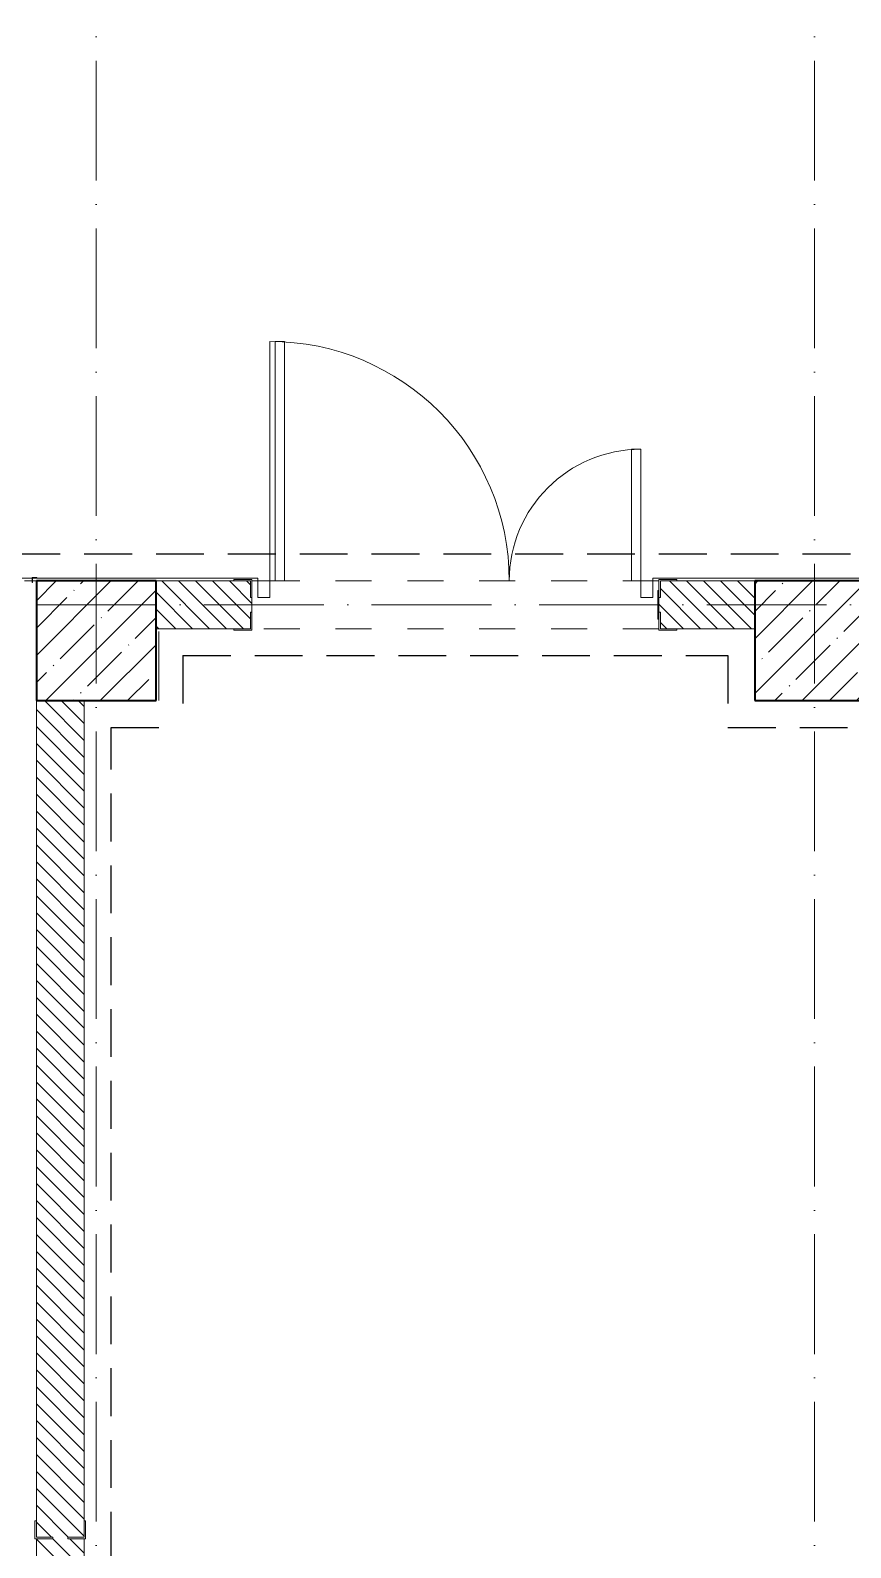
# Model space of a CAD drawing. Header units: millimetres. Extents: x -213536 to 1564669, y -45299 to 942238.
# Drawn here: x 476741 to 480167, y 505865 to 512202 of the extents above; entities that cross this region are included whole.
import ezdxf

# ---------------------------------------------------------------- set-up
doc = ezdxf.new("R2010")
doc.units = ezdxf.units.MM
for name, pattern in [('50_200_ШТРИХ_1Т_ш5_п1_п1_', [700, 500, -100, 0, -100]), ('Штрих короткий', [300, 150, -150]), ('Штриховая _2 мм - 1 мм_', [300, 200, -100])]:
    doc.linetypes.add(name, pattern=pattern)
for name, color, linetype, lineweight in [('0-1', 7, 'Continuous', 5), ('0-2', 7, 'Continuous', 9), ('3) ЖБ 4м', 3, 'Continuous', 30), ('Двери', 7, 'Continuous', 9), ('Несущие колонны', 7, 'Continuous', 9), ('Несущие колонны-1', 7, 'Continuous', 35), ('Обобщенные модели', 7, 'Continuous', 9), ('Оси-2', 7, '50_200_ШТРИХ_1Т_ш5_п1_п1_', 9), ('Перемычка-1', 7, 'Штрих короткий', 9), ('Стены-1', 7, 'Continuous', 13), ('Штриховка разреза-1', 7, 'Continuous', 9), ('Элементы узлов-2', 7, 'Continuous', 9)]:
    doc.layers.add(name, color=color, linetype=linetype, lineweight=lineweight)
doc.layers.add('СТ-1_1', color=7, linetype='Штриховая _2 мм - 1 мм_', lineweight=90, true_color=0x888888)
doc.layers.get('0-2').off()
pattern_1 = [(135, (0, 0), (-35.35534, -35.35534), [])]

# ---------------------------------------------------------------- blocks, each defined once
blk = doc.blocks.new('Ос 3 эт верх часть')
at = {"layer": 'Оси-2'}
for p, q in [((477016, 535177.6), (477016, 500883)), ((480016, 535177.6), (480016, 499613)), ((535374.3, 509802.4), (426847.2, 509802.4))]:
    blk.add_line(p, q, dxfattribs=at)
blk = doc.blocks.new('BSC_Колонна _Прямоугольная - 500х500-V36-АИ2_03_План отделки стен 3-го этажа _Часть 1_')
at = {"layer": 'Несущие колонны'}
h = blk.add_hatch(dxfattribs=at)
h.set_pattern_fill('FP_42', color=256, style=0, pattern_type=2)
h.set_pattern_definition([(45, (-50850, -64750), (-114.04925, 114.04925), []), (45, (-50735.95, -64750), (-114.04925, 114.04925), [201.613, -40.323, 3.353, -36.97])])
h.paths.add_polyline_path([(-250, -250), (250, -250), (250, 250), (-250, 250), (-250, 38)], flags=0)
at = {"layer": 'Несущие колонны-1'}
for p, q in [((250, 250), (-250, 250)), ((-250, 250), (-250, -250)), ((250, 38), (250, 250)), ((-250, -250), (250, -250))]:
    blk.add_line(p, q, dxfattribs=at)
blk = doc.blocks.new('BSC_Колонна _Прямоугольная - 500х500-V74-АИ2_03_План отделки стен 3-го этажа _Часть 1_')
at = {"layer": 'Несущие колонны'}
h = blk.add_hatch(dxfattribs=at)
h.set_pattern_fill('FP_71', color=256, style=0, pattern_type=2)
h.set_pattern_definition([(45, (-47850, -64750), (-114.04925, 114.04925), []), (45, (-47735.95, -64750), (-114.04925, 114.04925), [201.613, -40.323, 3.353, -36.97])])
h.paths.add_polyline_path([(-250, -250), (250, -250), (250, 250), (-250, 250)], flags=0)
at = {"layer": 'Несущие колонны-1'}
for p, q in [((250, 250), (-250, 250)), ((-250, 250), (-250, -250)), ((250, -250), (250, 250)), ((-250, -250), (250, -250))]:
    blk.add_line(p, q, dxfattribs=at)
blk = doc.blocks.new('Проем_Дверь_Прямоугольный - 1700х2400h_дверные проемы-28704395-АИ2_03_План отделки стен 3-го этажа _Часть 1_')
at = {"layer": 'Перемычка-1'}
for p, q in [((850, 100), (-850, 100)), ((850, -100), (-850, -100))]:
    blk.add_line(p, q, dxfattribs=at)
blk = doc.blocks.new('Дверь_Витражная_СКБ_2Ст2 - ДВВ_ДАО_СОШ_Классы-V181-АИ2_03_План отделки стен 3-го этажа _Часть 1_')
at = {"layer": 'Двери'}
for p, q in [((-775, 1035), (-775, 35)), ((775, 585), (775, 35))]:
    blk.add_line(p, q, dxfattribs=at)
for centre, radius, start, end in [((-775, 35), 1000, 360, 90), ((775, 35), 550, 90, 180)]:
    blk.add_arc(centre, radius, start, end, dxfattribs=at)
at = {"layer": 'Элементы узлов-2'}
for p, q in [((-713, 1035), (-753, 1035)), ((-753, 1035), (-753, 35)), ((-713, 35), (-713, 1035)), ((775, 585), (735, 585)), ((735, 585), (735, 35)), ((775, 35), (775, 585)), ((-825, 35), (-825, -35)), ((-775, 35), (-825, 35)), ((-775, 35), (-825, 35)), ((-825, 35), (-825, -35)), ((-775, -35), (-775, 35)), ((-775, -35), (-775, 35)), ((-753, 35), (-713, 35)), ((735, 35), (775, 35)), ((775, -35), (775, 35)), ((775, 35), (825, 35)), ((775, 35), (775, -35)), ((825, 35), (775, 35)), ((825, 35), (825, -35)), ((825, -35), (825, 35)), ((-825, -35), (-775, -35)), ((-825, -35), (-775, -35)), ((825, -35), (775, -35)), ((775, -35), (825, -35))]:
    blk.add_line(p, q, dxfattribs=at)
blk = doc.blocks.new('154_Стойка_СКБ_Уголок - СМ-2480_200-28346303-АИ2_03_План отделки стен 3-го этажа _Часть 1_')
at = {"layer": 'Обобщенные модели'}
for p, q in [((125, 156), (125, 81)), ((200, 156), (125, 156)), ((131, 81), (131, 150)), ((131, 150), (200, 150)), ((200, 150), (200, 156)), ((125, 81), (131, 81)), ((131, 19), (125, 19)), ((125, 19), (125, -56)), ((131, -50), (131, 19)), ((125, -56), (200, -56)), ((200, -50), (131, -50)), ((200, -56), (200, -50))]:
    blk.add_line(p, q, dxfattribs=at)
blk = doc.blocks.new('Стойка_Влож_Полоса боковая - Полоса-28213942-АИ2_03_План отделки стен 3-го этажа _Часть 1_')
at = {"layer": 'Обобщенные модели'}
for p, q in [((-5, 60), (0, 60)), ((-5, -60), (-5, 60)), ((0, 31), (0, -31)), ((0, -60), (-5, -60))]:
    blk.add_line(p, q, dxfattribs=at)
blk = doc.blocks.new('Фахверк_СКБ_Уголок - 200_3960-28268576-АИ2_03_План отделки стен 3-го этажа _Часть 1_')
at = {"layer": 'Обобщенные модели'}
for p, q in [((200, 156), (125, 156)), ((125, 156), (125, 81)), ((131, 81), (131, 150)), ((131, 150), (200, 150)), ((200, 150), (200, 156)), ((125, 81), (131, 81)), ((131, 19), (125, 19)), ((125, 19), (125, -56)), ((131, -50), (131, 19)), ((125, -56), (200, -56)), ((200, -50), (131, -50)), ((200, -56), (200, -50))]:
    blk.add_line(p, q, dxfattribs=at)
blk = doc.blocks.new('Фахверк_СКБ_Уголок - 200_3550-28187522-АИ2_03_План отделки стен 3-го этажа _Часть 1_')
at = {"layer": 'Обобщенные модели'}
for p, q in [((125, 156), (50, 156)), ((50, 156), (50, 150)), ((50, 150), (119, 150)), ((119, 150), (119, 81)), ((125, 81), (125, 156)), ((119, 81), (125, 81)), ((125, 19), (119, 19)), ((119, 19), (119, -50)), ((125, -56), (125, 19)), ((119, -50), (50, -50)), ((50, -50), (50, -56)), ((50, -56), (125, -56))]:
    blk.add_line(p, q, dxfattribs=at)
blk = doc.blocks.new('0125-Р-ОО-Ш2-АР-о_23_10_2024_rvt-1-АИ2_03_План отделки стен 3-го этажа _Часть 1_')
at = {"layer": 'Штриховка разреза-1'}
h = blk.add_hatch(dxfattribs=at)
h.set_pattern_fill('FP_1', color=256, style=0, pattern_type=2)
h.set_pattern_definition(pattern_1)
h.paths.add_polyline_path([(48100, 64800), (48494, 64800), (48494, 64869), (48500, 64869), (48500, 64931), (48494, 64931), (48494, 65000), (48100, 65000)], flags=0)
h.paths.add_polyline_path([(50600, 64800), (50600, 65000), (50206, 65000), (50206, 64931), (50200, 64931), (50200, 64869), (50206, 64869), (50206, 64800), (50275, 64800)], flags=0)
h = blk.add_hatch(dxfattribs=at)
h.set_pattern_fill('FP_1', color=256, style=0, pattern_type=2)
h.set_pattern_definition(pattern_1)
h.paths.add_polyline_path([(47600, 57500), (47800, 57500), (47800, 61000), (47731, 61000), (47731, 61006), (47800, 61006), (47800, 64500), (47600, 64500), (47600, 61006), (47669, 61006), (47669, 61000), (47600, 61000), (47600, 58319.5)], flags=0)
at = {"layer": 'Стены-1'}
for p, q in [((48425, 65000), (48100, 65000)), ((50600, 65000), (50275, 65000)), ((48500, 64869), (48500, 64931)), ((48100, 64800), (48425, 64800)), ((50275, 64800), (50600, 64800)), ((47600, 64500), (47600, 61075)), ((47800, 61075), (47800, 64500)), ((47600, 61000), (47600, 57500)), ((47800, 57500), (47800, 61000))]:
    blk.add_line(p, q, dxfattribs=at)
at = {"layer": '0-2'}
for name, p in [('Дверь_Витражная_СКБ_2Ст2 - ДВВ_ДАО_СОШ_Классы-V181-АИ2_03_План отделки стен 3-го этажа _Часть 1_', (49350, 64965)), ('BSC_Колонна _Прямоугольная - 500х500-V74-АИ2_03_План отделки стен 3-го этажа _Часть 1_', (47850, 64750)), ('Проем_Дверь_Прямоугольный - 1700х2400h_дверные проемы-28704395-АИ2_03_План отделки стен 3-го этажа _Часть 1_', (49350, 64900)), ('Стойка_Влож_Полоса боковая - Полоса-28213942-АИ2_03_План отделки стен 3-го этажа _Часть 1_', (50200, 64900)), ('154_Стойка_СКБ_Уголок - СМ-2480_200-28346303-АИ2_03_План отделки стен 3-го этажа _Часть 1_', (50075, 64850)), ('BSC_Колонна _Прямоугольная - 500х500-V36-АИ2_03_План отделки стен 3-го этажа _Часть 1_', (50850, 64750))]:
    blk.add_blockref(name, p, dxfattribs=at)
for name, p, rotation in [('Фахверк_СКБ_Уголок - 200_3960-28268576-АИ2_03_План отделки стен 3-го этажа _Часть 1_', (48625, 64950), 180), ('Фахверк_СКБ_Уголок - 200_3550-28187522-АИ2_03_План отделки стен 3-го этажа _Часть 1_', (47650, 61125), 269.9999999999999)]:
    blk.add_blockref(name, p, dxfattribs=dict(at, rotation=rotation))
blk = doc.blocks.new('101_Уголок настенный вертикальный_Металл-ПМЮ-02_ - ДШ-2_Накладной профиль для деформационного шва Гидроконтур ПСН-100 белый _для 50мм шва_-20405996-АИ2_03_План отделки стен 3-го этажа _Часть 1_')
at = {"layer": 'Обобщенные модели'}
for p, q in [((145, 8), (125, 8)), ((125, 8), (125, -12)), ((127, -12), (127, 6)), ((127, 6), (145, 6)), ((145, 6), (145, 8)), ((125, -12), (127, -12))]:
    blk.add_line(p, q, dxfattribs=at)
blk = doc.blocks.new('3этВверх')
at = {"layer": 'СТ-1_1', "lineweight": 25}
for p, q in [((498466, 510014.4), (455328, 510014.4)), ((477378, 509590.4), (479654, 509590.4)), ((477378, 509590.4), (477378, 509290.4)), ((479654, 509590.4), (479654, 509290.4)), ((477078, 502514.4), (477078, 509290.4)), ((477078, 509290.4), (477378, 509290.4)), ((479654, 509290.4), (480378, 509290.4))]:
    blk.add_line(p, q, dxfattribs=at)
at = {"layer": 'Стены-1'}
for p, q in [((477691, 509914.4), (475791, 509914.4)), ((476716, 509902.4), (476766, 509902.4)), ((477266, 509902.4), (477591, 509902.4)), ((477666, 509902.4), (477691, 509902.4)), ((477691, 509902.4), (477691, 509914.4)), ((481966, 509914.4), (479341, 509914.4)), ((479341, 509914.4), (479341, 509902.4)), ((479341, 509902.4), (479366, 509902.4)), ((479441, 509902.4), (479766, 509902.4)), ((477278, 509402.4), (477278, 509690.4))]:
    blk.add_line(p, q, dxfattribs=at)
at = {"layer": '0-1'}
blk.add_blockref('0125-Р-ОО-Ш2-АР-о_23_10_2024_rvt-1-АИ2_03_План отделки стен 3-го этажа _Часть 1_', (429166, 444902.4), dxfattribs=at)
at = {"layer": 'Обобщенные модели'}
blk.add_blockref('101_Уголок настенный вертикальный_Металл-ПМЮ-02_ - ДШ-2_Накладной профиль для деформационного шва Гидроконтур ПСН-100 белый _для 50мм шва_-20405996-АИ2_03_План отделки стен 3-го этажа _Часть 1_', (476623, 509908.4), dxfattribs=at)

msp = doc.modelspace()

# ---------------------------------------------------------------- block references
at = {"color": 5, "lineweight": 30}
msp.add_blockref('Ос 3 эт верх часть', (0, 0), dxfattribs=at)
at = {"layer": '3) ЖБ 4м'}
msp.add_blockref('3этВверх', (0, 0), dxfattribs=at)

doc.saveas('drawing.dxf')
